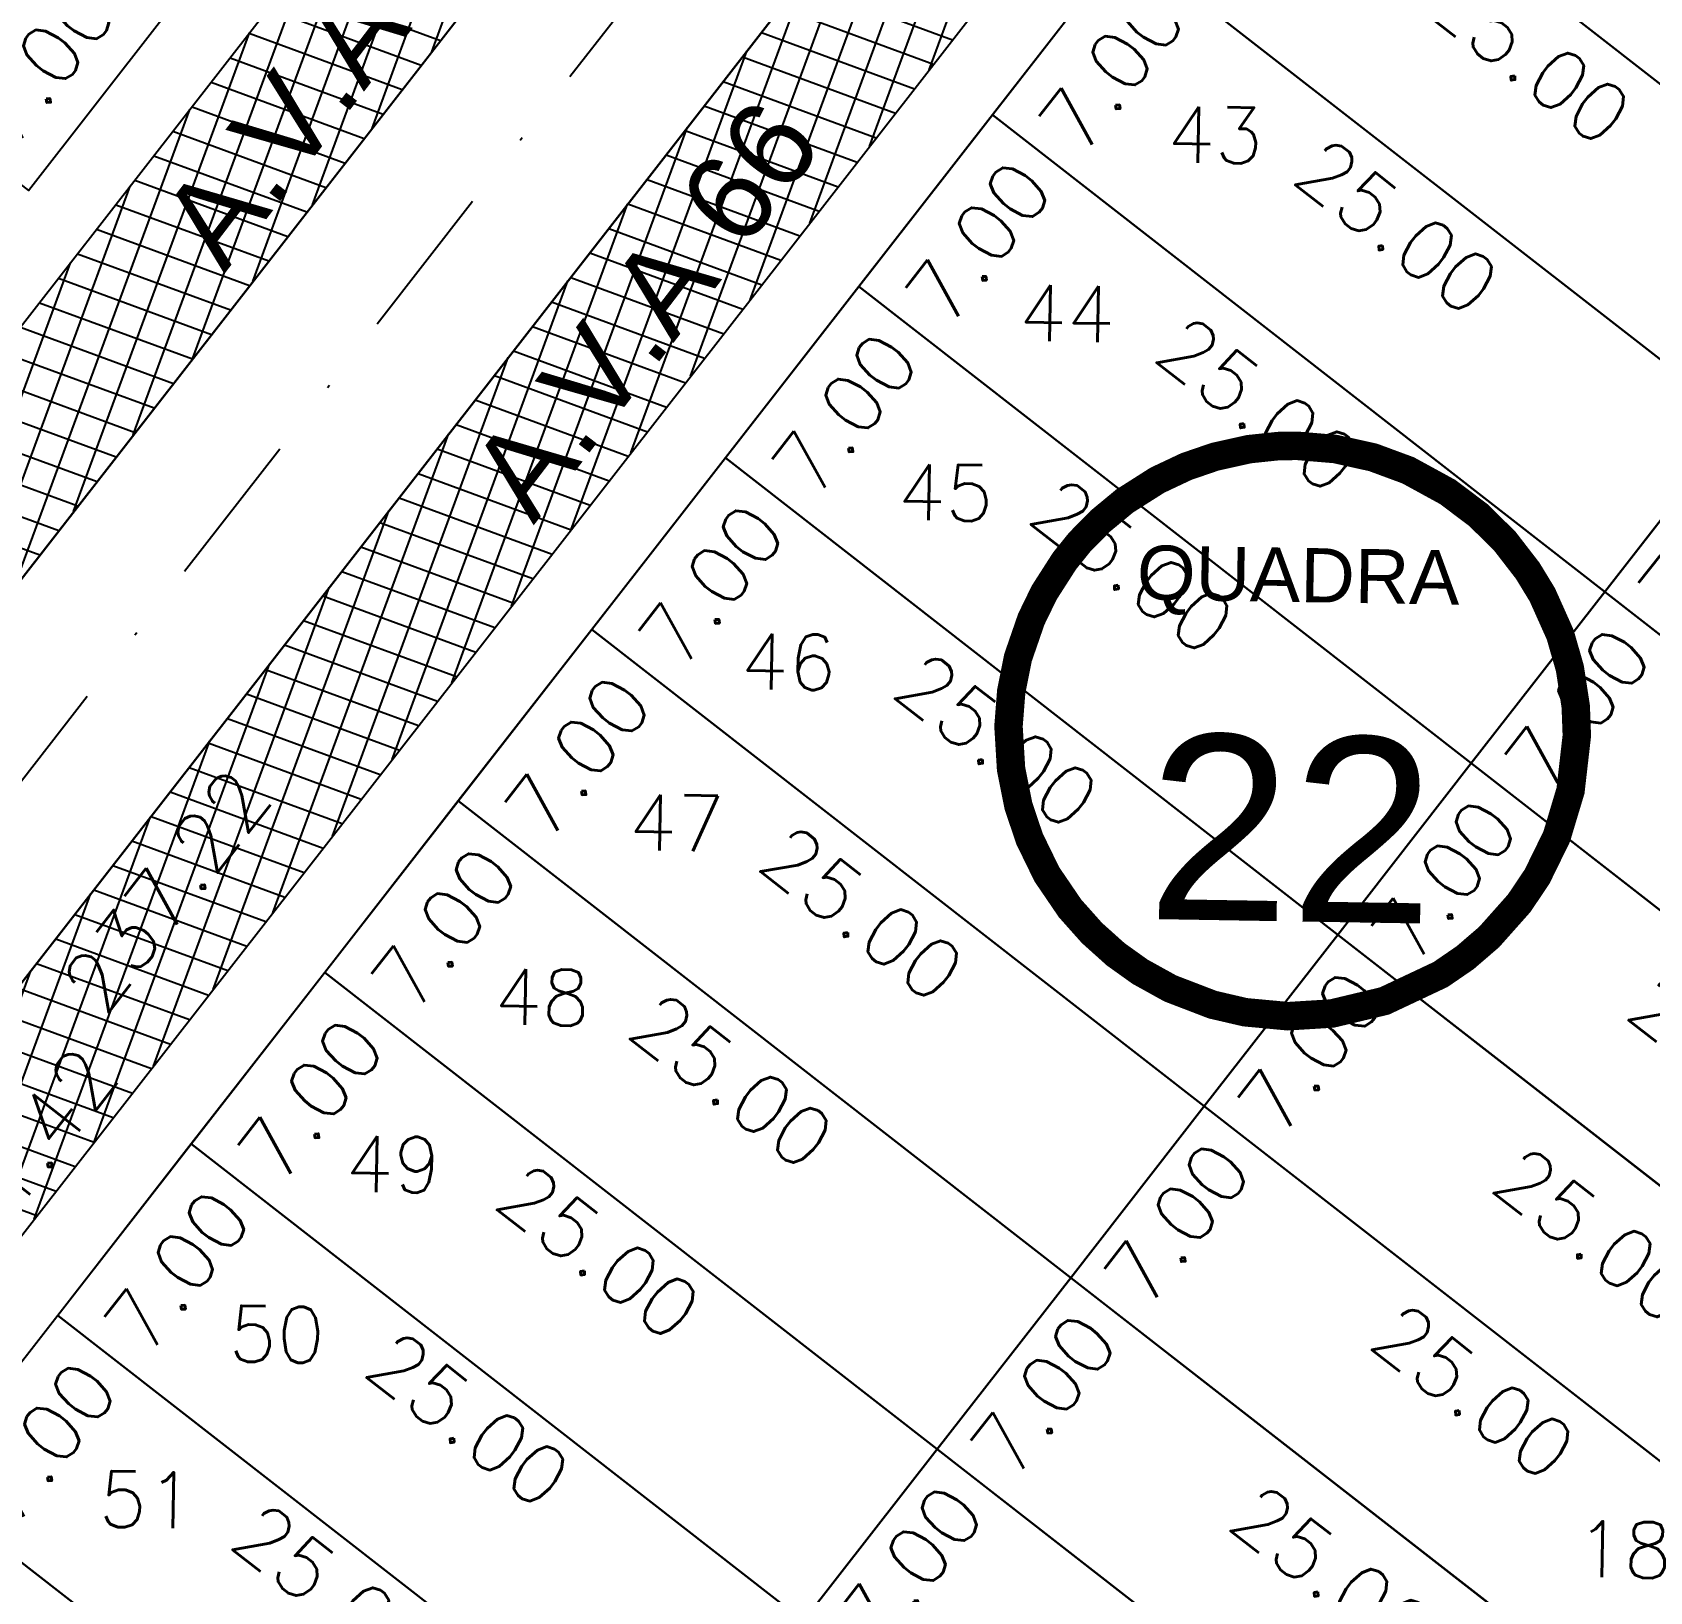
# Model space of a CAD drawing. Header units: millimetres. Extents: x -4430026 to 4783824, y 584 to 9593110.
# Drawn here: x 2552.2 to 2604.3, y 1218.7 to 1269 of the extents above; entities that cross this region are included whole.
import ezdxf
from ezdxf.enums import TextEntityAlignment as Align

# ---------------------------------------------------------------- set-up
doc = ezdxf.new("R2010")
doc.units = ezdxf.units.MM
doc.linetypes.add('CONTINUO', pattern=[0])
doc.linetypes.add('DASHDOT', pattern=[1, 0.5, -0.25, 0, -0.25])
for name, color, linetype in [('Bra-Rua Calçadas', 1, 'Continuous'), ('Calçada', 1, 'Continuous'), ('Cota', 8, 'Continuous'), ('EIXO DAS VIAS', 252, 'DASHDOT'), ('Lotes', 2, 'Continuous'), ('Numero de lotes', 5, 'Continuous'), ('númeraçãoquadras', 4, 'Continuous'), ('TXT A.VERDES', 7, 'Continuous'), ('Área Verde Alameda etc.', 92, 'Continuous')]:
    doc.layers.add(name, color=color, linetype=linetype)
doc.styles.add('arcad1', font='romans.shx')
doc.styles.add('ROMANS', font='romans.shx')
doc.styles.add('STYLE1', font='sanss___.ttf')
doc.dimstyles.new('BOLA100', dxfattribs={"dimscale": 0, "dimtxt": 1.9, "dimasz": 0.18, "dimexe": 0.18, "dimexo": 0.063, "dimgap": 0, "dimtad": 1, "dimzin": 4, "dimdsep": 46, "dimtxsty": 'ROMANS', "dimcen": 0.09, "dimse1": 1, "dimse2": 1, "dimsd1": 1, "dimsd2": 1, "dimclrt": 256, "dimaunit": 1, "dimadec": 4, "dimazin": 0, "dimtfac": 1.2, "dimtix": 1, "dimtmove": 2, "dimatfit": 3, "dimfxl": 1, "dimtvp": 2, "dimtolj": 1, "dimtzin": 4, "dimarcsym": 0})
pattern_1 = [(69.82082076, (-350710.31295, -9590084.73025), (-0.894034063135, 0.32857167248), []), (159.82082076, (-350710.31295, -9590084.73025), (-0.32857167248, -0.894034063135), [])]

# ---------------------------------------------------------------- blocks, each defined once
blk = doc.blocks.new('*D1733')
at = {"layer": 'DEFPOINTS', "color": 0}
for p in [(2609.101, 1219.437), (2609.641, 1219.017), (2605.34, 1213.494)]:
    blk.add_point(p, dxfattribs=at)
at = {"layer": 'Cota', "insert": (2606.201, 1217.259), "char_height": 1.9, "attachment_point": 5, "rotation": 52.0936, "style": 'ROMANS'}
blk.add_mtext('\\A1;7.00', dxfattribs=at)
blk = doc.blocks.new('*D1755')
at = {"layer": 'DEFPOINTS', "color": 0}
for p in [(2581.314, 1223.33), (2583.352, 1221.743), (2577.013, 1217.807)]:
    blk.add_point(p, dxfattribs=at)
at = {"layer": 'Cota', "insert": (2580.453, 1219.565), "char_height": 1.9, "attachment_point": 5, "rotation": 52.0936, "style": 'ROMANS'}
blk.add_mtext('\\A1;7.00', dxfattribs=at)
blk = doc.blocks.new('*D1756')
at = {"layer": 'DEFPOINTS', "color": 0}
for p in [(2585.615, 1228.853), (2587.653, 1227.266), (2581.314, 1223.33)]:
    blk.add_point(p, dxfattribs=at)
at = {"layer": 'Cota', "insert": (2584.753, 1225.088), "char_height": 1.9, "attachment_point": 5, "rotation": 52.0936, "style": 'ROMANS'}
blk.add_mtext('\\A1;7.00', dxfattribs=at)
blk = doc.blocks.new('*D1757')
at = {"layer": 'DEFPOINTS', "color": 0}
for p in [(2589.915, 1234.376), (2591.954, 1232.789), (2585.615, 1228.853)]:
    blk.add_point(p, dxfattribs=at)
at = {"layer": 'Cota', "insert": (2589.054, 1230.611), "char_height": 1.9, "attachment_point": 5, "rotation": 52.0936, "style": 'ROMANS'}
blk.add_mtext('\\A1;7.00', dxfattribs=at)
blk = doc.blocks.new('*D1758')
at = {"layer": 'DEFPOINTS', "color": 0}
for p in [(2594.216, 1239.899), (2596.254, 1238.312), (2589.915, 1234.376)]:
    blk.add_point(p, dxfattribs=at)
at = {"layer": 'Cota', "insert": (2593.354, 1236.134), "char_height": 1.9, "attachment_point": 5, "rotation": 52.0936, "style": 'ROMANS'}
blk.add_mtext('\\A1;7.00', dxfattribs=at)
blk = doc.blocks.new('*D1759')
at = {"layer": 'DEFPOINTS', "color": 0}
for p in [(2598.517, 1245.422), (2600.555, 1243.835), (2594.216, 1239.899)]:
    blk.add_point(p, dxfattribs=at)
at = {"layer": 'Cota', "insert": (2597.655, 1241.657), "char_height": 1.9, "attachment_point": 5, "rotation": 52.0936, "style": 'ROMANS'}
blk.add_mtext('\\A1;7.00', dxfattribs=at)
blk = doc.blocks.new('*D1760')
at = {"layer": 'DEFPOINTS', "color": 0}
for p in [(2602.817, 1250.945), (2604.856, 1249.358), (2598.517, 1245.422)]:
    blk.add_point(p, dxfattribs=at)
at = {"layer": 'Cota', "insert": (2601.956, 1247.18), "char_height": 1.9, "attachment_point": 5, "rotation": 52.0936, "style": 'ROMANS'}
blk.add_mtext('\\A1;7.00', dxfattribs=at)
blk = doc.blocks.new('*D1761')
at = {"layer": 'DEFPOINTS', "color": 0}
for p in [(2607.118, 1256.469), (2609.156, 1254.881), (2602.817, 1250.945)]:
    blk.add_point(p, dxfattribs=at)
at = {"layer": 'Cota', "insert": (2606.256, 1252.703), "char_height": 1.9, "attachment_point": 5, "rotation": 52.0936, "style": 'ROMANS'}
blk.add_mtext('\\A1;7.00', dxfattribs=at)
blk = doc.blocks.new('*D4561')
at = {"layer": 'DEFPOINTS', "color": 0}
for p in [(2581.314, 1223.33), (2601.039, 1207.971), (2598.989, 1205.338)]:
    blk.add_point(p, dxfattribs=at)
at = {"layer": 'Cota', "insert": (2589.71, 1213.767), "char_height": 1.9, "attachment_point": 5, "rotation": 322.0936, "style": 'ROMANS'}
blk.add_mtext('\\A1;25.00', dxfattribs=at)
blk = doc.blocks.new('*D4569')
at = {"layer": 'DEFPOINTS', "color": 0}
for p in [(2585.615, 1228.853), (2605.34, 1213.494), (2603.33, 1210.912)]:
    blk.add_point(p, dxfattribs=at)
at = {"layer": 'Cota', "insert": (2594.051, 1219.341), "char_height": 1.9, "attachment_point": 5, "rotation": 322.0936, "style": 'ROMANS'}
blk.add_mtext('\\A1;25.00', dxfattribs=at)
blk = doc.blocks.new('*D4577')
at = {"layer": 'DEFPOINTS', "color": 0}
for p in [(2589.915, 1234.376), (2609.641, 1219.017), (2607.877, 1216.751)]:
    blk.add_point(p, dxfattribs=at)
at = {"layer": 'Cota', "insert": (2598.597, 1225.18), "char_height": 1.9, "attachment_point": 5, "rotation": 322.0936, "style": 'ROMANS'}
blk.add_mtext('\\A1;25.00', dxfattribs=at)
blk = doc.blocks.new('*D4585')
at = {"layer": 'DEFPOINTS', "color": 0}
for p in [(2594.216, 1239.899), (2613.941, 1224.54), (2611.803, 1221.794)]:
    blk.add_point(p, dxfattribs=at)
at = {"layer": 'Cota', "insert": (2602.524, 1230.224), "char_height": 1.9, "attachment_point": 5, "rotation": 322.0936, "style": 'ROMANS'}
blk.add_mtext('\\A1;25.00', dxfattribs=at)
blk = doc.blocks.new('*D4593')
at = {"layer": 'DEFPOINTS', "color": 0}
for p in [(2598.517, 1245.422), (2618.242, 1230.063), (2616.144, 1227.368)]:
    blk.add_point(p, dxfattribs=at)
at = {"layer": 'Cota', "insert": (2606.865, 1235.798), "char_height": 1.9, "attachment_point": 5, "rotation": 322.0936, "style": 'ROMANS'}
blk.add_mtext('\\A1;25.00', dxfattribs=at)
blk = doc.blocks.new('*D4601')
at = {"layer": 'DEFPOINTS', "color": 0}
for p in [(2602.817, 1250.945), (2622.543, 1235.586), (2620.484, 1232.942)]:
    blk.add_point(p, dxfattribs=at)
at = {"layer": 'Cota', "insert": (2611.205, 1241.372), "char_height": 1.9, "attachment_point": 5, "rotation": 322.0936, "style": 'ROMANS'}
blk.add_mtext('\\A1;25.00', dxfattribs=at)
blk = doc.blocks.new('*D6354')
at = {"layer": 'DEFPOINTS', "color": 0}
for p in [(2536.618, 1284.748), (2556.343, 1269.389), (2554.205, 1266.644)]:
    blk.add_point(p, dxfattribs=at)
at = {"layer": 'Cota', "insert": (2544.926, 1275.073), "char_height": 1.9, "attachment_point": 5, "rotation": 322.0936, "style": 'ROMANS'}
blk.add_mtext('\\A1;25.00', dxfattribs=at)
blk = doc.blocks.new('*D6415')
at = {"layer": 'DEFPOINTS', "color": 0}
for p in [(2555.41, 1270.116), (2556.343, 1269.389), (2552.043, 1263.866)]:
    blk.add_point(p, dxfattribs=at)
at = {"layer": 'Cota', "insert": (2552.51, 1267.938), "char_height": 1.9, "attachment_point": 5, "rotation": 52.0936, "style": 'ROMANS'}
blk.add_mtext('\\A1;7.00', dxfattribs=at)
blk = doc.blocks.new('*D6448')
at = {"layer": 'DEFPOINTS', "color": 0}
for p in [(2552.987, 1227.643), (2555.448, 1225.727), (2548.687, 1222.12)]:
    blk.add_point(p, dxfattribs=at)
at = {"layer": 'Cota', "insert": (2552.548, 1223.549), "char_height": 1.9, "attachment_point": 5, "rotation": 52.0936, "style": 'ROMANS'}
blk.add_mtext('\\A1;7.00', dxfattribs=at)
blk = doc.blocks.new('*D6449')
at = {"layer": 'DEFPOINTS', "color": 0}
for p in [(2557.288, 1233.166), (2559.748, 1231.25), (2552.987, 1227.643)]:
    blk.add_point(p, dxfattribs=at)
at = {"layer": 'Cota', "insert": (2556.849, 1229.072), "char_height": 1.9, "attachment_point": 5, "rotation": 52.0936, "style": 'ROMANS'}
blk.add_mtext('\\A1;7.00', dxfattribs=at)
blk = doc.blocks.new('*D6450')
at = {"layer": 'DEFPOINTS', "color": 0}
for p in [(2561.589, 1238.689), (2564.049, 1236.773), (2557.288, 1233.166)]:
    blk.add_point(p, dxfattribs=at)
at = {"layer": 'Cota', "insert": (2561.149, 1234.596), "char_height": 1.9, "attachment_point": 5, "rotation": 52.0936, "style": 'ROMANS'}
blk.add_mtext('\\A1;7.00', dxfattribs=at)
blk = doc.blocks.new('*D6451')
at = {"layer": 'DEFPOINTS', "color": 0}
for p in [(2565.889, 1244.212), (2568.35, 1242.297), (2561.589, 1238.689)]:
    blk.add_point(p, dxfattribs=at)
at = {"layer": 'Cota', "insert": (2565.45, 1240.119), "char_height": 1.9, "attachment_point": 5, "rotation": 52.0936, "style": 'ROMANS'}
blk.add_mtext('\\A1;7.00', dxfattribs=at)
blk = doc.blocks.new('*D6452')
at = {"layer": 'DEFPOINTS', "color": 0}
for p in [(2570.19, 1249.735), (2572.65, 1247.82), (2565.889, 1244.212)]:
    blk.add_point(p, dxfattribs=at)
at = {"layer": 'Cota', "insert": (2569.75, 1245.642), "char_height": 1.9, "attachment_point": 5, "rotation": 52.0936, "style": 'ROMANS'}
blk.add_mtext('\\A1;7.00', dxfattribs=at)
blk = doc.blocks.new('*D6453')
at = {"layer": 'DEFPOINTS', "color": 0}
for p in [(2574.491, 1255.259), (2576.951, 1253.343), (2570.19, 1249.735)]:
    blk.add_point(p, dxfattribs=at)
at = {"layer": 'Cota', "insert": (2574.051, 1251.165), "char_height": 1.9, "attachment_point": 5, "rotation": 52.0936, "style": 'ROMANS'}
blk.add_mtext('\\A1;7.00', dxfattribs=at)
blk = doc.blocks.new('*D6454')
at = {"layer": 'DEFPOINTS', "color": 0}
for p in [(2578.791, 1260.782), (2581.252, 1258.866), (2574.491, 1255.259)]:
    blk.add_point(p, dxfattribs=at)
at = {"layer": 'Cota', "insert": (2578.352, 1256.688), "char_height": 1.9, "attachment_point": 5, "rotation": 52.0936, "style": 'ROMANS'}
blk.add_mtext('\\A1;7.00', dxfattribs=at)
blk = doc.blocks.new('*D6455')
at = {"layer": 'DEFPOINTS', "color": 0}
for p in [(2583.092, 1266.305), (2585.552, 1264.389), (2578.791, 1260.782)]:
    blk.add_point(p, dxfattribs=at)
at = {"layer": 'Cota', "insert": (2582.652, 1262.211), "char_height": 1.9, "attachment_point": 5, "rotation": 52.0936, "style": 'ROMANS'}
blk.add_mtext('\\A1;7.00', dxfattribs=at)
blk = doc.blocks.new('*D6456')
at = {"layer": 'DEFPOINTS', "color": 0}
for p in [(2587.392, 1271.828), (2589.853, 1269.912), (2583.092, 1266.305)]:
    blk.add_point(p, dxfattribs=at)
at = {"layer": 'Cota', "insert": (2586.953, 1267.734), "char_height": 1.9, "attachment_point": 5, "rotation": 52.0936, "style": 'ROMANS'}
blk.add_mtext('\\A1;7.00', dxfattribs=at)
blk = doc.blocks.new('*D6478')
at = {"layer": 'DEFPOINTS', "color": 0}
for p in [(2595.994, 1282.874), (2615.719, 1267.515), (2614.002, 1265.31)]:
    blk.add_point(p, dxfattribs=at)
at = {"layer": 'Cota', "insert": (2604.723, 1273.739), "char_height": 1.9, "attachment_point": 5, "rotation": 322.0936, "style": 'ROMANS'}
blk.add_mtext('\\A1;25.00', dxfattribs=at)
blk = doc.blocks.new('*D6479')
at = {"layer": 'DEFPOINTS', "color": 0}
for p in [(2591.693, 1277.351), (2611.418, 1261.992), (2609.666, 1259.741)]:
    blk.add_point(p, dxfattribs=at)
at = {"layer": 'Cota', "insert": (2600.387, 1268.171), "char_height": 1.9, "attachment_point": 5, "rotation": 322.0936, "style": 'ROMANS'}
blk.add_mtext('\\A1;25.00', dxfattribs=at)
blk = doc.blocks.new('*D6480')
at = {"layer": 'DEFPOINTS', "color": 0}
for p in [(2587.392, 1271.828), (2607.118, 1256.469), (2605.407, 1254.272)]:
    blk.add_point(p, dxfattribs=at)
at = {"layer": 'Cota', "insert": (2596.128, 1262.701), "char_height": 1.9, "attachment_point": 5, "rotation": 322.0936, "style": 'ROMANS'}
blk.add_mtext('\\A1;25.00', dxfattribs=at)
blk = doc.blocks.new('*D6481')
at = {"layer": 'DEFPOINTS', "color": 0}
for p in [(2583.092, 1266.305), (2602.817, 1250.945), (2600.948, 1248.544)]:
    blk.add_point(p, dxfattribs=at)
at = {"layer": 'Cota', "insert": (2591.668, 1256.974), "char_height": 1.9, "attachment_point": 5, "rotation": 322.0936, "style": 'ROMANS'}
blk.add_mtext('\\A1;25.00', dxfattribs=at)
blk = doc.blocks.new('*D6482')
at = {"layer": 'DEFPOINTS', "color": 0}
for p in [(2578.791, 1260.782), (2598.517, 1245.422), (2596.892, 1243.336)]:
    blk.add_point(p, dxfattribs=at)
at = {"layer": 'Cota', "insert": (2587.613, 1251.766), "char_height": 1.9, "attachment_point": 5, "rotation": 322.0936, "style": 'ROMANS'}
blk.add_mtext('\\A1;25.00', dxfattribs=at)
blk = doc.blocks.new('*D6483')
at = {"layer": 'DEFPOINTS', "color": 0}
for p in [(2574.491, 1255.259), (2594.216, 1239.899), (2592.52, 1237.722)]:
    blk.add_point(p, dxfattribs=at)
at = {"layer": 'Cota', "insert": (2583.241, 1246.151), "char_height": 1.9, "attachment_point": 5, "rotation": 322.0936, "style": 'ROMANS'}
blk.add_mtext('\\A1;25.00', dxfattribs=at)
blk = doc.blocks.new('*D6484')
at = {"layer": 'DEFPOINTS', "color": 0}
for p in [(2570.19, 1249.735), (2589.915, 1234.376), (2588.183, 1232.152)]:
    blk.add_point(p, dxfattribs=at)
at = {"layer": 'Cota', "insert": (2578.904, 1240.581), "char_height": 1.9, "attachment_point": 5, "rotation": 322.0936, "style": 'ROMANS'}
blk.add_mtext('\\A1;25.00', dxfattribs=at)
blk = doc.blocks.new('*D6485')
at = {"layer": 'DEFPOINTS', "color": 0}
for p in [(2565.889, 1244.212), (2585.615, 1228.853), (2583.986, 1226.762)]:
    blk.add_point(p, dxfattribs=at)
at = {"layer": 'Cota', "insert": (2574.707, 1235.191), "char_height": 1.9, "attachment_point": 5, "rotation": 322.0936, "style": 'ROMANS'}
blk.add_mtext('\\A1;25.00', dxfattribs=at)
blk = doc.blocks.new('*D6486')
at = {"layer": 'DEFPOINTS', "color": 0}
for p in [(2561.589, 1238.689), (2581.314, 1223.33), (2579.701, 1221.258)]:
    blk.add_point(p, dxfattribs=at)
at = {"layer": 'Cota', "insert": (2570.422, 1229.687), "char_height": 1.9, "attachment_point": 5, "rotation": 322.0936, "style": 'ROMANS'}
blk.add_mtext('\\A1;25.00', dxfattribs=at)
blk = doc.blocks.new('*D6487')
at = {"layer": 'DEFPOINTS', "color": 0}
for p in [(2557.288, 1233.166), (2577.013, 1217.807), (2575.497, 1215.86)]:
    blk.add_point(p, dxfattribs=at)
at = {"layer": 'Cota', "insert": (2566.218, 1224.289), "char_height": 1.9, "attachment_point": 5, "rotation": 322.0936, "style": 'ROMANS'}
blk.add_mtext('\\A1;25.00', dxfattribs=at)
blk = doc.blocks.new('*D6488')
at = {"layer": 'DEFPOINTS', "color": 0}
for p in [(2552.987, 1227.643), (2572.713, 1212.284), (2571.179, 1210.314)]:
    blk.add_point(p, dxfattribs=at)
at = {"layer": 'Cota', "insert": (2561.9, 1218.744), "char_height": 1.9, "attachment_point": 5, "rotation": 322.0936, "style": 'ROMANS'}
blk.add_mtext('\\A1;25.00', dxfattribs=at)
blk = doc.blocks.new('*D6489')
at = {"layer": 'DEFPOINTS', "color": 0}
for p in [(2548.687, 1222.12), (2568.412, 1206.761), (2566.849, 1204.753)]:
    blk.add_point(p, dxfattribs=at)
at = {"layer": 'Cota', "insert": (2557.57, 1213.182), "char_height": 1.9, "attachment_point": 5, "rotation": 322.0936, "style": 'ROMANS'}
blk.add_mtext('\\A1;25.00', dxfattribs=at)
blk = doc.blocks.new('*D7552')
at = {"layer": 'DEFPOINTS', "color": 0}
for p in [(2621.237, 1348.661), (2622.919, 1347.351), (2469.602, 1153.922)]:
    blk.add_point(p, dxfattribs=at)
at = {"layer": 'Cota', "insert": (2544.912, 1248.63), "char_height": 1.9, "attachment_point": 5, "rotation": 52.0936, "style": 'ROMANS'}
blk.add_mtext('\\A1;246.81', dxfattribs=at)
blk = doc.blocks.new('*D7553')
at = {"layer": 'DEFPOINTS', "color": 0}
for p in [(2621.204, 1341.189), (2621.548, 1340.921), (2474.333, 1151.859)]:
    blk.add_point(p, dxfattribs=at)
at = {"layer": 'Cota', "insert": (2540.982, 1239.782), "char_height": 1.9, "attachment_point": 5, "rotation": 52.0936, "style": 'ROMANS'}
blk.add_mtext('\\A1;239.62', dxfattribs=at)
blk = doc.blocks.new('*D7400')
at = {"layer": 'DEFPOINTS', "color": 0}
for p in [(2628.382, 1335.676), (2630.106, 1334.334), (2482.638, 1148.503)]:
    blk.add_point(p, dxfattribs=at)
at = {"layer": 'Cota', "insert": (2556.485, 1241.331), "char_height": 1.9, "attachment_point": 5, "rotation": 52.0936, "style": 'ROMANS'}
blk.add_mtext('\\A1;237.22', dxfattribs=at)
blk = doc.blocks.new('*D7554')
at = {"layer": 'DEFPOINTS', "color": 0}
for p in [(2635.049, 1337.907), (2635.44, 1337.602), (2487.118, 1147.119)]:
    blk.add_point(p, dxfattribs=at)
at = {"layer": 'Cota', "insert": (2551.556, 1232.372), "char_height": 1.9, "attachment_point": 5, "rotation": 52.0936, "style": 'ROMANS'}
blk.add_mtext('\\A1;241.42', dxfattribs=at)
blk = doc.blocks.new('NUM_quadra')
at = {"color": 6, "const_width": 0.02}
blk.add_lwpolyline([(-0.0134, 0.1996), (-0.034, 0.1971), (-0.0579, 0.1914), (-0.0779, 0.1842), (-0.0981, 0.1743), (-0.1208, 0.1594), (-0.1377, 0.145), (-0.1521, 0.1299), (-0.1625, 0.1166), (-0.1764, 0.0942), (-0.1852, 0.0754), (-0.1941, 0.0483), (-0.1985, 0.0243), (-0.2, 0), (-0.1977, -0.0299), (-0.1921, -0.0556), (-0.1839, -0.0786), (-0.1713, -0.1033), (-0.1546, -0.1269), (-0.1389, -0.1439), (-0.1219, -0.1586), (-0.1046, -0.1705), (-0.0831, -0.1819), (-0.0531, -0.1928), (-0.0302, -0.1977), (0, -0.2), (0.0309, -0.1976), (0.0677, -0.1882), (0.1069, -0.169), (0.124, -0.1569), (0.1407, -0.1421), (0.1614, -0.1181), (0.1737, -0.0992), (0.187, -0.071), (0.1962, -0.0386), (0.2, 0), (0.1989, 0.0205), (0.1943, 0.0473), (0.1871, 0.0707), (0.1741, 0.0984), (0.1635, 0.1151), (0.1472, 0.1354), (0.1285, 0.1533), (0.1063, 0.1694), (0.0782, 0.1841), (0.0533, 0.1928), (0.0267, 0.1982), (0, 0.2)], close=True, dxfattribs=at)
blk.add_circle((0, 0), 0.2)
at = {"color": 3, "insert": (-0.1114, 0.1285), "char_height": 0.038, "width": 0.2663, "attachment_point": 1, "style": 'STYLE1'}
blk.add_mtext('\\fArial|b0|i0|c0|p34;QUADRA', dxfattribs=at)
at = {"color": 3, "style": 'STYLE1'}
blk.add_attdef('00', text='', height=0.13, dxfattribs=at).set_placement((0, -0.1335), align=Align.CENTER)

msp = doc.modelspace()

# ---------------------------------------------------------------- hatches: boundary and pattern name
at = {"layer": 'Área Verde Alameda etc.'}
h = msp.add_hatch(dxfattribs=at)
h.set_pattern_fill('ANSI37', color=256, scale=0.3, angle=24.8208, style=0)
h.set_pattern_definition(pattern_1)
edge = h.paths.add_edge_path()
edge.add_line((2619.753, 1346.755), (2469.602, 1153.922))
edge.add_arc((2538.91, 1306.411), 167.5, 245.55766, 247.32311)
edge.add_line((2474.333, 1151.859), (2621.548, 1340.921))
edge.add_arc((2616.814, 1344.608), 6, 322.0936, 402.4995)
edge.add_line((2621.237, 1348.661), (2619.753, 1346.755))
h = msp.add_hatch(dxfattribs=at)
h.set_pattern_fill('ANSI37', color=256, scale=0.3, angle=24.8208, style=0)
h.set_pattern_definition(pattern_1)
edge = h.paths.add_edge_path()
edge.add_arc((2632.594, 1332.32), 6, 100.684, 142.0936)
edge.add_line((2627.86, 1336.006), (2482.116, 1148.833))
edge.add_arc((2538.91, 1306.411), 167.5, 250.17979, 251.98864)
edge.add_line((2487.118, 1147.119), (2635.44, 1337.602))
edge.add_arc((2632.594, 1332.32), 6, 61.6876, 100.684)

# ---------------------------------------------------------------- linework, layer by layer
at = {"layer": 'Bra-Rua Calçadas'}
for points in [[(2619.753, 1346.755), (2469.602, 1153.922, 0.007703), (2474.333, 1151.859), (2621.548, 1340.921, 0.365977), (2621.237, 1348.661)], [(2631.482, 1338.216, 0.182676), (2627.86, 1336.006), (2482.116, 1148.833, 0.007893), (2487.118, 1147.119), (2635.44, 1337.602, 0.171815)]]:
    msp.add_lwpolyline(points, format="xyb", close=True, dxfattribs=at)
at = {"layer": 'Calçada', "lineweight": -3}
for p, q in [((2471.826, 1148.639), (2621.548, 1340.921)), ((2471.826, 1148.639), (2621.548, 1340.921)), ((2627.86, 1336.006), (2481.762, 1148.379))]:
    msp.add_line(p, q, dxfattribs=at)
for points in [[(2621.548, 1340.921, 0.414214), (2620.5, 1349.342), (2582.627, 1378.832, 0.414214), (2574.207, 1377.784), (2421.842, 1182.108, 0.414214), (2422.89, 1173.688), (2430.78, 1167.544, 0.056418), (2464.557, 1146.887, 0.349625), (2471.826, 1148.639)], [(2621.548, 1340.921, 0.414214), (2620.5, 1349.342), (2582.627, 1378.832, 0.414214), (2574.207, 1377.784), (2421.842, 1182.108, 0.414214), (2422.89, 1173.688), (2430.78, 1167.544, 0.056418), (2464.557, 1146.887, 0.349625), (2471.826, 1148.639)], [(2675.201, 1299.144, 0.414214), (2674.153, 1307.564), (2636.28, 1337.054, 0.414214), (2627.86, 1336.006), (2481.762, 1148.379, 0.520282), (2484.646, 1138.985, 0.08145), (2540.962, 1130.423, 0.22823), (2545.626, 1132.736)], [(2675.201, 1299.144, 0.414214), (2674.153, 1307.564), (2636.28, 1337.054, 0.414214), (2627.86, 1336.006), (2481.762, 1148.379, 0.520282), (2484.646, 1138.985, 0.08145), (2540.962, 1130.423, 0.22823), (2545.626, 1132.736)]]:
    msp.add_lwpolyline(points, format="xyb", close=True, dxfattribs=at)
at = {"layer": 'EIXO DAS VIAS', "ltscale": 10}
msp.add_line((2470.2, 1140.041, 103.708), (2630.848, 1346.354, 103.708), dxfattribs=at)
at = {"layer": 'Lotes'}
for p, q in [((2602.817, 1250.945), (2607.118, 1256.469)), ((2598.517, 1245.422), (2602.817, 1250.945)), ((2594.216, 1239.899), (2598.517, 1245.422)), ((2589.915, 1234.376), (2594.216, 1239.899)), ((2585.615, 1228.853), (2589.915, 1234.376)), ((2581.314, 1223.33), (2585.615, 1228.853)), ((2577.013, 1217.807), (2581.314, 1223.33))]:
    msp.add_line(p, q, dxfattribs=at)
at = {"layer": 'Lotes', "linetype": 'CONTINUO', "lineweight": -3}
for p, q in [((2607.118, 1256.469), (2602.817, 1250.945)), ((2602.817, 1250.945), (2607.118, 1256.469)), ((2602.817, 1250.945), (2598.517, 1245.422)), ((2598.517, 1245.422), (2602.817, 1250.945)), ((2622.543, 1235.586), (2602.817, 1250.945)), ((2602.817, 1250.945), (2622.543, 1235.586)), ((2598.517, 1245.422), (2594.216, 1239.899)), ((2594.216, 1239.899), (2598.517, 1245.422)), ((2618.242, 1230.063), (2598.517, 1245.422)), ((2598.517, 1245.422), (2618.242, 1230.063)), ((2594.216, 1239.899), (2589.915, 1234.376)), ((2589.915, 1234.376), (2594.216, 1239.899)), ((2613.941, 1224.54), (2594.216, 1239.899)), ((2594.216, 1239.899), (2613.941, 1224.54)), ((2589.915, 1234.376), (2585.615, 1228.853)), ((2585.615, 1228.853), (2589.915, 1234.376)), ((2609.641, 1219.017), (2589.915, 1234.376)), ((2589.915, 1234.376), (2609.641, 1219.017)), ((2585.615, 1228.853), (2581.314, 1223.33)), ((2581.314, 1223.33), (2585.615, 1228.853)), ((2605.34, 1213.494), (2585.615, 1228.853)), ((2585.615, 1228.853), (2605.34, 1213.494)), ((2581.314, 1223.33), (2577.013, 1217.807)), ((2577.013, 1217.807), (2581.314, 1223.33)), ((2601.039, 1207.971), (2581.314, 1223.33)), ((2581.314, 1223.33), (2601.039, 1207.971))]:
    msp.add_line(p, q, dxfattribs=at)
at = {"layer": 'Lotes'}
msp.add_lwpolyline([(2635.928, 1334.16), (2489.66, 1146.315)], dxfattribs=at)
for points in [[(2536.618, 1284.748), (2532.317, 1279.225), (2552.043, 1263.866), (2556.343, 1269.389)], [(2595.994, 1282.874), (2591.693, 1277.351), (2611.418, 1261.992), (2615.719, 1267.515)], [(2591.693, 1277.351), (2587.392, 1271.828), (2607.118, 1256.469), (2611.418, 1261.992)], [(2587.392, 1271.828), (2583.092, 1266.305), (2602.817, 1250.945), (2607.118, 1256.469)], [(2583.092, 1266.305), (2578.791, 1260.782), (2598.517, 1245.422), (2602.817, 1250.945)], [(2578.791, 1260.782), (2574.491, 1255.259), (2594.216, 1239.899), (2598.517, 1245.422)], [(2607.118, 1256.469), (2602.817, 1250.945), (2622.543, 1235.586), (2626.843, 1241.109)], [(2574.491, 1255.259), (2570.19, 1249.735), (2589.915, 1234.376), (2594.216, 1239.899)], [(2602.817, 1250.945), (2598.517, 1245.422), (2618.242, 1230.063), (2622.543, 1235.586)], [(2570.19, 1249.735), (2565.889, 1244.212), (2585.615, 1228.853), (2589.915, 1234.376)], [(2598.517, 1245.422), (2594.216, 1239.899), (2613.941, 1224.54), (2618.242, 1230.063)], [(2565.889, 1244.212), (2561.589, 1238.689), (2581.314, 1223.33), (2585.615, 1228.853)], [(2594.216, 1239.899), (2589.915, 1234.376), (2609.641, 1219.017), (2613.941, 1224.54)], [(2561.589, 1238.689), (2557.288, 1233.166), (2577.013, 1217.807), (2581.314, 1223.33)], [(2589.915, 1234.376), (2585.615, 1228.853), (2605.34, 1213.494), (2609.641, 1219.017)], [(2557.288, 1233.166), (2552.987, 1227.643), (2572.713, 1212.284), (2577.013, 1217.807)], [(2585.615, 1228.853), (2581.314, 1223.33), (2601.039, 1207.971), (2605.34, 1213.494)], [(2552.987, 1227.643), (2548.687, 1222.12), (2568.412, 1206.761), (2572.713, 1212.284)], [(2581.314, 1223.33), (2577.013, 1217.807), (2596.739, 1202.447), (2601.039, 1207.971)], [(2548.687, 1222.12), (2544.386, 1216.597), (2564.112, 1201.237), (2568.412, 1206.761)]]:
    msp.add_lwpolyline(points, close=True, dxfattribs=at)
at = {"layer": 'Área Verde Alameda etc.'}
for points in [[(2619.753, 1346.755), (2469.602, 1153.922, 0.007703), (2474.333, 1151.859), (2621.548, 1340.921, 0.365977), (2621.237, 1348.661)], [(2631.482, 1338.216, 0.182676), (2627.86, 1336.006), (2482.116, 1148.833, 0.007893), (2487.118, 1147.119), (2635.44, 1337.602, 0.171815)]]:
    msp.add_lwpolyline(points, format="xyb", close=True, dxfattribs=at)

# ---------------------------------------------------------------- block references
at = {"layer": 'númeraçãoquadras', "linetype": 'ByBlock', "extrusion": (0.084411, -0.001453, 0.99643)}
ref = msp.add_blockref('NUM_quadra', (1290.901, -2552.93, 321.125), dxfattribs=dict(at, xscale=45.93175888075766, yscale=45.93175888024863, zscale=45.93175853019476, rotation=270.0385460294471))
ref.add_attrib('00', '22', dxfattribs={"layer": '0', "color": 3, "extrusion": (0.084411, -0.001453, 0.99643), "height": 5.9711, "rotation": 270.0385, "style": 'STYLE1'}).set_placement((1284.771, -2552.934, 321.125), align=Align.CENTER)

# ---------------------------------------------------------------- texts
at = {"layer": 'Numero de lotes', "style": 'arcad1'}
for s, p in [('43', (2590.265, 1265.657, 103.708)), ('44', (2585.488, 1259.907, 103.708)), ('45', (2581.587, 1254.141, 103.708)), ('46', (2576.524, 1248.688, 103.708)), ('47', (2572.925, 1243.501, 103.708)), ('48', (2568.589, 1237.888, 103.708)), ('49', (2563.798, 1232.505, 103.708)), ('50', (2560.048, 1227.029, 103.708)), ('51', (2555.863, 1221.706, 103.708)), ('18', (2603.435, 1220.098, 103.708))]:
    msp.add_text(s, height=1.8, rotation=358.9754, dxfattribs=at).set_placement(p, align=Align.MIDDLE_CENTER)
at = {"layer": 'TXT A.VERDES', "linetype": 'CONTINUO', "char_height": 2.8, "width": 43.98267, "attachment_point": 1, "rotation": 52.5574, "style": 'arcad1'}
for s, insert in [('{\\fArial|b0|i0|c0|p34;A.V.A 65}', (2556.128, 1262.878, 103.708)), ('{\\fArial|b0|i0|c0|p34;A.V.A 66}', (2566.091, 1254.781, 103.708))]:
    msp.add_mtext(s, dxfattribs=dict(at, insert=insert))

# ---------------------------------------------------------------- dimensions: what is measured, and where the dimension line sits
at = {"layer": 'Cota'}
for base, p1, p2, picture, middle in [((2622.919, 1347.351), (2469.602, 1153.922), (2621.237, 1348.661), '*D7552', (2544.912, 1248.63)), ((2621.204, 1341.189), (2474.333, 1151.859), (2621.548, 1340.921), '*D7553', (2540.982, 1239.782)), ((2635.049, 1337.907), (2487.118, 1147.119), (2635.44, 1337.602), '*D7554', (2551.556, 1232.372))]:
    dim = msp.add_linear_dim(base=base, p1=p1, p2=p2, angle=52.0936, dimstyle='BOLA100', override={"dimscale": 1}, dxfattribs=at)
    dim.commit()
    dim.dimension.update_dxf_attribs({"geometry": picture, "text_midpoint": middle, "dimtype": 161})
for p1, p2, distance, picture, middle in [((2482.638, 1148.503), (2628.382, 1335.676), -2.185, '*D7400', (2556.485, 1241.331)), ((2595.994, 1282.874), (2615.719, 1267.515), -2.794, '*D6478', (2604.723, 1273.739)), ((2591.693, 1277.351), (2611.418, 1261.992), -2.852, '*D6479', (2600.387, 1268.171)), ((2587.392, 1271.828), (2607.118, 1256.469), -2.784, '*D6480', (2596.128, 1262.701)), ((2583.092, 1266.305), (2602.817, 1250.945), -3.043, '*D6481', (2591.668, 1256.974)), ((2578.791, 1260.782), (2598.517, 1245.422), -2.644, '*D6482', (2587.613, 1251.766)), ((2574.491, 1255.259), (2594.216, 1239.899), -2.76, '*D6483', (2583.241, 1246.151)), ((2570.19, 1249.735), (2589.915, 1234.376), -2.819, '*D6484', (2578.904, 1240.581)), ((2565.889, 1244.212), (2585.615, 1228.853), -2.65, '*D6485', (2574.707, 1235.191)), ((2561.589, 1238.689), (2581.314, 1223.33), -2.626, '*D6486', (2570.422, 1229.687)), ((2557.288, 1233.166), (2577.013, 1217.807), -2.468, '*D6487', (2566.218, 1224.289)), ((2552.987, 1227.643), (2572.713, 1212.284), -2.496, '*D6488', (2561.9, 1218.744)), ((2548.687, 1222.12), (2568.412, 1206.761), -2.545, '*D6489', (2557.57, 1213.182))]:
    dim = msp.add_aligned_dim(p1=p1, p2=p2, distance=distance, dimstyle='BOLA100', override={"dimscale": 1}, dxfattribs=at)
    dim.commit()
    dim.dimension.update_dxf_attribs({"geometry": picture, "text_midpoint": middle})
for base, p1, p2, angle, picture, middle in [((2554.205, 1266.644), (2536.618, 1284.748), (2556.343, 1269.389), 142.0936, '*D6354', (2544.926, 1275.073)), ((2589.853, 1269.912), (2583.092, 1266.305), (2587.392, 1271.828), 232.0936, '*D6456', (2586.953, 1267.734)), ((2555.41, 1270.116), (2552.043, 1263.866), (2556.343, 1269.389), 232.0936, '*D6415', (2552.51, 1267.938)), ((2585.552, 1264.389), (2578.791, 1260.782), (2583.092, 1266.305), 232.0936, '*D6455', (2582.652, 1262.211)), ((2581.252, 1258.866), (2574.491, 1255.259), (2578.791, 1260.782), 232.0936, '*D6454', (2578.352, 1256.688)), ((2609.156, 1254.881), (2602.817, 1250.945), (2607.118, 1256.469), 232.0936, '*D1761', (2606.256, 1252.703)), ((2576.951, 1253.343), (2570.19, 1249.735), (2574.491, 1255.259), 232.0936, '*D6453', (2574.051, 1251.165)), ((2604.856, 1249.358), (2598.517, 1245.422), (2602.817, 1250.945), 232.0936, '*D1760', (2601.956, 1247.18)), ((2620.484, 1232.942), (2602.817, 1250.945), (2622.543, 1235.586), 142.0936, '*D4601', (2611.205, 1241.372)), ((2572.65, 1247.82), (2565.889, 1244.212), (2570.19, 1249.735), 232.0936, '*D6452', (2569.75, 1245.642)), ((2600.555, 1243.835), (2594.216, 1239.899), (2598.517, 1245.422), 232.0936, '*D1759', (2597.655, 1241.657)), ((2616.144, 1227.368), (2598.517, 1245.422), (2618.242, 1230.063), 142.0936, '*D4593', (2606.865, 1235.798)), ((2568.35, 1242.297), (2561.589, 1238.689), (2565.889, 1244.212), 232.0936, '*D6451', (2565.45, 1240.119)), ((2596.254, 1238.312), (2589.915, 1234.376), (2594.216, 1239.899), 232.0936, '*D1758', (2593.354, 1236.134)), ((2611.803, 1221.794), (2594.216, 1239.899), (2613.941, 1224.54), 142.0936, '*D4585', (2602.524, 1230.224)), ((2564.049, 1236.773), (2557.288, 1233.166), (2561.589, 1238.689), 232.0936, '*D6450', (2561.149, 1234.596)), ((2591.954, 1232.789), (2585.615, 1228.853), (2589.915, 1234.376), 232.0936, '*D1757', (2589.054, 1230.611)), ((2607.877, 1216.751), (2589.915, 1234.376), (2609.641, 1219.017), 142.0936, '*D4577', (2598.597, 1225.18)), ((2559.748, 1231.25), (2552.987, 1227.643), (2557.288, 1233.166), 232.0936, '*D6449', (2556.849, 1229.072)), ((2587.653, 1227.266), (2581.314, 1223.33), (2585.615, 1228.853), 232.0936, '*D1756', (2584.753, 1225.088)), ((2603.33, 1210.912), (2585.615, 1228.853), (2605.34, 1213.494), 142.0936, '*D4569', (2594.051, 1219.341)), ((2555.448, 1225.727), (2548.687, 1222.12), (2552.987, 1227.643), 232.0936, '*D6448', (2552.548, 1223.549)), ((2583.352, 1221.743), (2577.013, 1217.807), (2581.314, 1223.33), 232.0936, '*D1755', (2580.453, 1219.565)), ((2598.989, 1205.338), (2581.314, 1223.33), (2601.039, 1207.971), 142.0936, '*D4561', (2589.71, 1213.767)), ((2609.101, 1219.437), (2605.34, 1213.494), (2609.641, 1219.017), 232.0936, '*D1733', (2606.201, 1217.259))]:
    dim = msp.add_linear_dim(base=base, p1=p1, p2=p2, angle=angle, dimstyle='BOLA100', override={"dimscale": 1}, dxfattribs=at)
    dim.commit()
    dim.dimension.update_dxf_attribs({"geometry": picture, "text_midpoint": middle})

doc.saveas('drawing.dxf')
